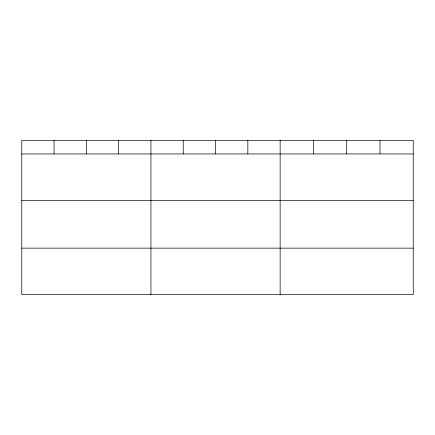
<?xml version="1.0" encoding="UTF-8"?>
<svg xmlns="http://www.w3.org/2000/svg" width="435" height="435" viewBox="0 0 435 435"><rect width="100%" height="100%" fill="white"/><g stroke="black" fill="none" stroke-linecap="round" stroke-linejoin="round"><path stroke-width="0.65" d="M413.25 153.952L413.25 294.544L21.75 294.544L21.75 140.456L413.25 140.456L413.25 153.952L21.75 153.952M21.75 200.35L413.25 200.35M21.75 248.146L413.25 248.146M379.972 140.456L379.972 153.952M346.695 140.456L346.695 153.952M313.417 140.456L313.417 153.952M280.14 140.456L280.14 294.544M247.841 140.456L247.841 153.952M215.542 140.456L215.542 153.952M183.244 140.456L183.244 153.952M150.945 140.456L150.945 294.544M118.646 140.456L118.646 153.952M86.347 140.456L86.347 153.952M54.049 140.456L54.049 153.952"/></g></svg>
